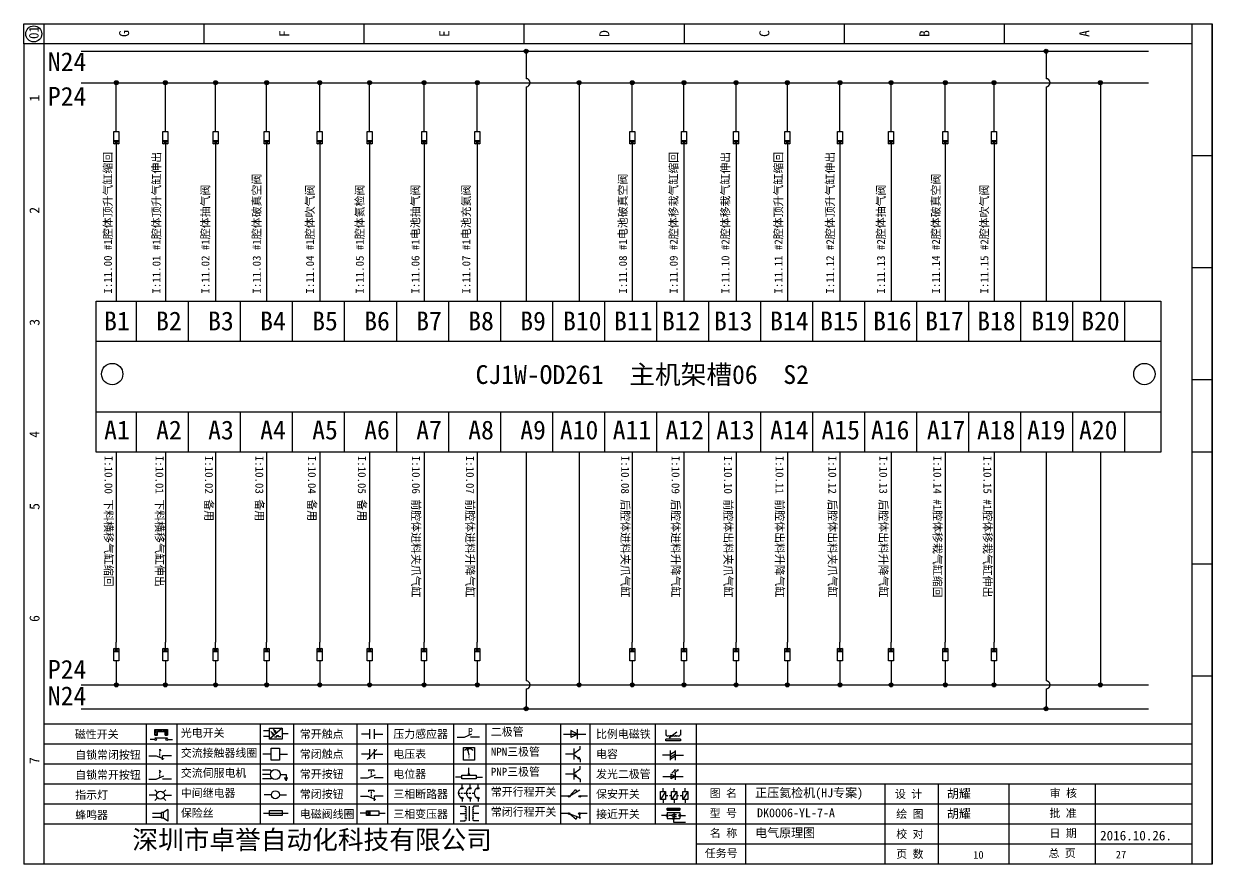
# Model space of a CAD drawing. Header units: millimetres. Extents: x -97 to 5214, y -62 to 3239.
# Drawn here: x 1602.4 to 1899.4, y 749.8 to 959.8 of the extents above; entities that cross this region are included whole.
import ezdxf

# ---------------------------------------------------------------- set-up
doc = ezdxf.new("R2010")
doc.units = ezdxf.units.MM
doc.styles.get("Standard").update_dxf_attribs({"font": 'SimSun.ttf'})
doc.styles.add('汉字', font='NSimSun.ttf')

# ---------------------------------------------------------------- blocks, each defined once
blk = doc.blocks.new('磁性开关')
at = {"linetype": 'ByBlock'}
h = blk.add_hatch(dxfattribs=at)
h.set_pattern_fill('ANSI31', color=256, scale=0.1, style=0)
h.paths.add_polyline_path([(-1907.69, -775.29), (-1910.88, -775.29), (-1910.88, -776.69), (-1910.25, -776.69), (-1910.25, -775.79), (-1908.31, -775.79), (-1908.31, -776.69), (-1907.69, -776.69)])
for p, q in [((-1910.91, -777.81), (-1912.09, -777.81)), ((-1910.88, -776.69), (-1910.88, -775.29)), ((-1910.88, -775.29), (-1907.69, -775.29)), ((-1910.88, -776.69), (-1910.25, -776.69)), ((-1910.88, -777.39), (-1907.69, -777.39)), ((-1910.25, -776.69), (-1910.25, -775.79)), ((-1910.25, -775.79), (-1908.31, -775.79)), ((-1908.31, -776.69), (-1908.31, -775.79)), ((-1908.31, -776.69), (-1907.69, -776.69)), ((-1907.69, -775.29), (-1907.69, -776.69)), ((-1907.66, -777.81), (-1906.48, -777.81))]:
    blk.add_line(p, q, dxfattribs=at)
for centre in [(-1910.68, -777.81), (-1907.88, -777.81)]:
    blk.add_circle(centre, 0.225, dxfattribs=at)
blk = doc.blocks.new('*U75')
at = {"linetype": 'ByBlock'}
for p, q in [((-1909.23, -780.45), (-1909.23, -780.67)), ((-1909.23, -780.45), (-1908.92, -780.84)), ((-1909.23, -780.84), (-1909.23, -781.05)), ((-1911.92, -782.07), (-1910.06, -782.07)), ((-1910.06, -782.07), (-1908.18, -782.88)), ((-1909.23, -781.23), (-1909.23, -781.44)), ((-1909.23, -781.61), (-1909.23, -781.83)), ((-1909.23, -782), (-1909.23, -782.21)), ((-1909.23, -782.38), (-1909.23, -782.43)), ((-1908.52, -783.07), (-1908.52, -782.07)), ((-1906.25, -782.07), (-1908.52, -782.07))]:
    blk.add_line(p, q, dxfattribs=at)
blk = doc.blocks.new('*U76')
at = {"linetype": 'ByBlock'}
for p, q in [((-1911.92, -792.89), (-1910.06, -792.89)), ((-1910.06, -792.89), (-1908.18, -792.08)), ((-1908.88, -791.17), (-1909.23, -790.71)), ((-1909.23, -790.71), (-1909.23, -790.92)), ((-1909.23, -791.09), (-1909.23, -791.31)), ((-1909.23, -791.48), (-1909.23, -791.69)), ((-1909.23, -791.86), (-1909.23, -792.08)), ((-1909.23, -792.25), (-1909.23, -792.47)), ((-1906.25, -792.89), (-1908.52, -792.89))]:
    blk.add_line(p, q, dxfattribs=at)
blk = doc.blocks.new('蜂鸣器')
at = {"linetype": 'ByBlock'}
for p, q in [((-1907.17, -795.53), (-1908.25, -796.26)), ((-1907.17, -795.53), (-1907.17, -798.41)), ((-1908.8, -796.48), (-1911.01, -796.48)), ((-1908.8, -797.46), (-1911.01, -797.46)), ((-1908.25, -796.26), (-1908.8, -796.26)), ((-1908.8, -797.68), (-1908.8, -796.26)), ((-1908.25, -797.68), (-1908.8, -797.68)), ((-1908.25, -797.68), (-1908.25, -796.26)), ((-1907.17, -798.41), (-1908.25, -797.68))]:
    blk.add_line(p, q, dxfattribs=at)
blk = doc.blocks.new('指示灯')
at = {"linetype": 'ByBlock'}
for p, q in [((-1854.25, -776.92), (-1856.06, -776.92)), ((-1854.62, -775.59), (-1853.97, -776.23)), ((-1854.62, -778.25), (-1853.97, -777.61)), ((-1851.9, -775.59), (-1852.54, -776.23)), ((-1851.9, -778.25), (-1852.54, -777.61)), ((-1852.26, -776.92), (-1850.45, -776.92))]:
    blk.add_line(p, q, dxfattribs=at)
blk.add_circle((-1853.26, -776.92), 0.992, dxfattribs=at)
blk = doc.blocks.new('光电开关')
at = {"linetype": 'ByBlock'}
h = blk.add_hatch(dxfattribs=at)
h.set_pattern_fill('ANSI31', color=256, scale=0.01, style=0)
h.set_pattern_definition([(45, (0.172267, 0), (-0.0224506403, 0.0224506403), [])])
h.paths.add_polyline_path([(-1882.44, -776.34), (-1882.5, -775.91), (-1882.68, -776.07)])
h.paths.add_polyline_path([(-1882.44, -776.34), (-1882.68, -776.07), (-1882.86, -776.23)])
h.paths.add_polyline_path([(-1883.11, -776.45), (-1883.29, -776.61), (-1883.05, -776.88)])
h.paths.add_polyline_path([(-1883.29, -776.61), (-1883.47, -776.77), (-1883.05, -776.88)])
for p, q in [((-1884.01, -775.96), (-1885.56, -775.96)), ((-1884.01, -777.39), (-1885.56, -777.39)), ((-1880.91, -775.3), (-1884.01, -778.05)), ((-1883.75, -776.09), (-1883.05, -776.88)), ((-1883.11, -776.45), (-1883.47, -776.77)), ((-1883.05, -776.88), (-1883.47, -776.77)), ((-1883.14, -775.55), (-1882.44, -776.34)), ((-1883.05, -776.88), (-1883.11, -776.45)), ((-1882.5, -775.91), (-1882.86, -776.23)), ((-1882.44, -776.34), (-1882.86, -776.23)), ((-1882.78, -777.47), (-1882.23, -777.47)), ((-1882.44, -776.34), (-1882.5, -775.91)), ((-1882.23, -777.47), (-1882.23, -777.14)), ((-1882.23, -777.14), (-1881.78, -777.14)), ((-1881.78, -777.47), (-1881.78, -777.14)), ((-1881.23, -777.47), (-1881.78, -777.47)), ((-1879.37, -776.67), (-1880.91, -776.67))]:
    blk.add_line(p, q, dxfattribs=at)
blk.add_lwpolyline([(-1884.01, -775.3), (-1880.91, -775.3), (-1880.91, -778.05), (-1884.01, -778.05)], close=True, dxfattribs=at)
blk = doc.blocks.new('交流接触器线圈')
at = {"linetype": 'ByBlock'}
for p, q in [((-1880.82, -781.77), (-1882.87, -781.77)), ((-1878.72, -781.77), (-1876.67, -781.77))]:
    blk.add_line(p, q, dxfattribs=at)
blk.add_lwpolyline([(-1880.82, -780.28), (-1878.72, -780.28), (-1878.72, -783.26), (-1880.82, -783.26)], close=True, dxfattribs=at)
blk = doc.blocks.new('交流伺服电机')
at = {"linetype": 'ByBlock'}
for p, q in [((-1880.97, -785.75), (-1882.94, -785.75)), ((-1880.97, -786.85), (-1882.94, -786.85)), ((-1880.97, -785.75), (-1880.65, -786.03)), ((-1878.49, -786.85), (-1877.07, -786.85)), ((-1877.07, -786.85), (-1877.07, -787.72)), ((-1880.97, -787.94), (-1882.94, -787.94)), ((-1880.97, -787.94), (-1880.65, -787.67)), ((-1877.54, -787.72), (-1876.59, -787.72)), ((-1877.38, -788.01), (-1876.75, -788.01)), ((-1877.23, -788.29), (-1876.9, -788.29))]:
    blk.add_line(p, q, dxfattribs=at)
blk.add_circle((-1879.73, -786.85), 1.24, dxfattribs=at)
blk = doc.blocks.new('中间继电器')
at = {"linetype": 'ByBlock'}
for p, q in [((-1880.72, -791.92), (-1882.54, -791.92)), ((-1878.74, -791.92), (-1876.92, -791.92))]:
    blk.add_line(p, q, dxfattribs=at)
blk.add_circle((-1879.73, -791.92), 0.992, dxfattribs=at)
blk = doc.blocks.new('保险丝')
at = {"linetype": 'ByBlock'}
blk.add_line((-1882.72, -796.49), (-1876.55, -796.49), dxfattribs=at)
blk.add_lwpolyline([(-1881.2, -795.86), (-1878.06, -795.86), (-1878.06, -797.12), (-1881.2, -797.12)], close=True, dxfattribs=at)
blk = doc.blocks.new('常开按钮')
at = {"linetype": 'ByBlock'}
for p, q in [((-1910.06, -787.73), (-1908.18, -786.93)), ((-1909.9, -785.68), (-1908.56, -785.68)), ((-1909.9, -785.68), (-1909.9, -786.07)), ((-1909.23, -785.68), (-1909.23, -785.89)), ((-1909.23, -786.06), (-1909.23, -786.28)), ((-1909.23, -786.45), (-1909.23, -786.67)), ((-1909.23, -786.84), (-1909.23, -787.05)), ((-1908.56, -785.68), (-1908.56, -786.07)), ((-1911.92, -787.73), (-1910.06, -787.73)), ((-1909.23, -787.22), (-1909.23, -787.38)), ((-1906.25, -787.73), (-1908.52, -787.73))]:
    blk.add_line(p, q, dxfattribs=at)
blk = doc.blocks.new('常开触点')
at = {"linetype": 'ByBlock'}
for p, q in [((-1853.82, -782.99), (-1853.82, -780.56)), ((-1852.6, -782.99), (-1852.6, -780.56)), ((-1853.82, -781.77), (-1855.88, -781.77)), ((-1852.6, -781.77), (-1850.55, -781.77))]:
    blk.add_line(p, q, dxfattribs=at)
blk = doc.blocks.new('常闭触点')
at = {"linetype": 'ByBlock'}
for p, q in [((-1853.82, -786.77), (-1855.88, -786.77)), ((-1852.01, -785.66), (-1854.43, -788.1)), ((-1853.82, -787.99), (-1853.82, -785.56)), ((-1852.6, -787.99), (-1852.6, -785.56)), ((-1852.6, -786.77), (-1850.55, -786.77))]:
    blk.add_line(p, q, dxfattribs=at)
blk = doc.blocks.new('常闭按钮')
at = {"linetype": 'ByBlock'}
for p, q in [((-1856.13, -792.28), (-1854.28, -792.28)), ((-1854.28, -792.28), (-1852.4, -793.09)), ((-1854.11, -790.83), (-1852.77, -790.83)), ((-1854.11, -790.83), (-1854.11, -791.22)), ((-1853.44, -790.83), (-1853.44, -791.04)), ((-1853.44, -791.21), (-1853.44, -791.43)), ((-1853.44, -791.6), (-1853.44, -791.82)), ((-1853.44, -791.99), (-1853.44, -792.2)), ((-1853.44, -792.37), (-1853.44, -792.53)), ((-1852.77, -790.83), (-1852.77, -791.22)), ((-1850.47, -792.28), (-1852.73, -792.28)), ((-1852.73, -792.28), (-1852.73, -793.43))]:
    blk.add_line(p, q, dxfattribs=at)
blk = doc.blocks.new('电磁阀线圈')
at = {"linetype": 'ByBlock'}
for p, q in [((-1854.61, -795.92), (-1853.75, -797.16)), ((-1853.75, -795.92), (-1854.61, -797.16)), ((-1853.75, -795.92), (-1853.75, -797.16)), ((-1854.61, -796.54), (-1856.17, -796.54)), ((-1851.53, -796.54), (-1849.97, -796.54))]:
    blk.add_line(p, q, dxfattribs=at)
blk.add_lwpolyline([(-1854.61, -795.92), (-1851.53, -795.92), (-1851.53, -797.16), (-1854.61, -797.16)], close=True, dxfattribs=at)
blk = doc.blocks.new('电压表')
at = {"linetype": 'ByBlock'}
for p, q in [((-1814.84, -780.75), (-1814.91, -781.13)), ((-1814.6, -781.05), (-1814.91, -781.13)), ((-1814.84, -780.75), (-1814.46, -782.26)), ((-1814.84, -780.75), (-1814.6, -781.05))]:
    blk.add_line(p, q, dxfattribs=at)
blk.add_lwpolyline([(-1815.84, -780.34), (-1813.07, -780.34), (-1813.07, -783.49), (-1815.84, -783.49)], close=True, dxfattribs=at)
blk.add_arc((-1814.46, -782.26), 1.56, 46.8313, 133.1687, dxfattribs=at)
at = {"linetype": 'ByBlock', "insert": (-1814.7, -782.39), "char_height": 0.75, "width": 0.6768, "attachment_point": 1}
blk.add_mtext('V', dxfattribs=at)
blk = doc.blocks.new('电位器')
at = {"linetype": 'ByBlock'}
for p, q in [((-1814.45, -787.3), (-1814.62, -786.96)), ((-1814.62, -786.96), (-1814.27, -786.96)), ((-1814.45, -787.3), (-1814.45, -785.39)), ((-1814.45, -787.3), (-1814.27, -786.96)), ((-1816.21, -787.75), (-1817.79, -787.75)), ((-1812.68, -787.75), (-1811.1, -787.75))]:
    blk.add_line(p, q, dxfattribs=at)
blk.add_lwpolyline([(-1816.21, -787.3), (-1812.68, -787.3), (-1812.68, -788.2), (-1816.21, -788.2)], close=True, dxfattribs=at)
blk = doc.blocks.new('三相断路器')
at = {"linetype": 'ByBlock'}
for p, q in [((-1816.17, -790.33), (-1816.17, -789.7)), ((-1814.17, -790.33), (-1814.17, -789.7)), ((-1812.18, -790.33), (-1812.18, -789.7)), ((-1817.14, -791.74), (-1816.72, -791.74)), ((-1816.45, -791.74), (-1816.03, -791.74)), ((-1815.76, -791.74), (-1815.34, -791.74)), ((-1815.07, -791.74), (-1814.65, -791.74)), ((-1814.38, -791.74), (-1813.96, -791.74)), ((-1813.69, -791.74), (-1813.27, -791.74)), ((-1816.17, -793.19), (-1816.17, -793.83)), ((-1814.17, -793.19), (-1814.17, -793.83)), ((-1812.18, -793.19), (-1812.18, -793.83))]:
    blk.add_line(p, q, dxfattribs=at)
for centre in [(-1816.17, -790.55), (-1816.17, -792.98), (-1814.17, -790.55), (-1814.17, -792.98), (-1812.18, -790.55), (-1812.18, -792.98)]:
    blk.add_circle(centre, 0.219, dxfattribs=at)
for centre in [(-1815.81, -791.74), (-1813.82, -791.74), (-1811.83, -791.74)]:
    blk.add_arc(centre, 1.32, 115.5791, 244.4209, dxfattribs=at)
blk = doc.blocks.new('三相变压器')
at = {"linetype": 'ByBlock'}
for p, q in [((-1816.69, -795.03), (-1815.37, -795.03)), ((-1815.37, -795.03), (-1815.37, -795.24)), ((-1814.34, -798.7), (-1814.34, -795.04)), ((-1812, -795.03), (-1813.32, -795.03)), ((-1813.32, -795.03), (-1813.32, -795.24)), ((-1816.69, -796.87), (-1815.37, -796.87)), ((-1816.69, -798.71), (-1815.37, -798.71)), ((-1815.37, -798.71), (-1815.37, -798.5)), ((-1812, -796.87), (-1813.32, -796.87)), ((-1813.32, -798.71), (-1813.32, -798.5)), ((-1812, -798.71), (-1813.32, -798.71))]:
    blk.add_line(p, q, dxfattribs=at)
for centre, start, end in [((-1815.37, -795.51), 270, 90), ((-1815.37, -796.06), 270, 90), ((-1813.32, -795.51), 90, 270), ((-1813.32, -796.06), 90, 270), ((-1815.37, -796.6), 270, 90), ((-1815.37, -797.14), 270, 90), ((-1815.37, -797.68), 270, 90), ((-1815.37, -798.23), 270, 90), ((-1813.32, -796.6), 90, 270), ((-1813.32, -797.14), 90, 270), ((-1813.32, -797.68), 90, 270), ((-1813.32, -798.23), 90, 270)]:
    blk.add_arc(centre, 0.271, start, end, dxfattribs=at)
blk = doc.blocks.new('压力感应器')
at = {"linetype": 'ByBlock'}
for p, q in [((-1817.44, -777.73), (-1815.59, -777.73)), ((-1815.59, -777.73), (-1813.71, -776.93)), ((-1811.78, -777.73), (-1814.05, -777.73))]:
    blk.add_line(p, q, dxfattribs=at)
at = {"linetype": 'ByBlock', "insert": (-1814.65, -775.48), "char_height": 1.68, "width": 1.2242, "attachment_point": 1}
blk.add_mtext('{\\fNSimSun|b0|i0|c134|p49;P}', dxfattribs=at)
blk = doc.blocks.new('二极管')
at = {"linetype": 'ByBlock'}
for p, q in [((-1787.52, -776.77), (-1781.92, -776.77)), ((-1783.97, -776.77), (-1785.69, -775.9)), ((-1785.69, -775.9), (-1785.69, -777.65)), ((-1783.97, -776.77), (-1785.69, -777.65)), ((-1783.97, -777.99), (-1783.97, -775.56))]:
    blk.add_line(p, q, dxfattribs=at)
blk = doc.blocks.new('NPN三极管')
at = {"linetype": 'ByBlock'}
for p, q in [((-1785.73, -780.61), (-1785.73, -783.32)), ((-1785.73, -781.82), (-1784.15, -780.66)), ((-1784.15, -780.66), (-1784.15, -779.98)), ((-1785.73, -781.97), (-1787.81, -781.97)), ((-1785.73, -782.11), (-1784.15, -783.27)), ((-1784.41, -782.73), (-1784.74, -783.18)), ((-1784.15, -783.27), (-1784.74, -783.18)), ((-1784.15, -783.27), (-1784.41, -782.73)), ((-1784.15, -783.27), (-1784.15, -783.96))]:
    blk.add_line(p, q, dxfattribs=at)
blk = doc.blocks.new('PNP三极管')
at = {"linetype": 'ByBlock'}
for p, q in [((-1784.9, -786.74), (-1786.98, -786.74)), ((-1784.9, -785.38), (-1784.9, -788.09)), ((-1784.9, -786.59), (-1783.32, -785.43)), ((-1784.9, -786.88), (-1783.32, -788.04)), ((-1784.9, -786.88), (-1784.31, -786.97)), ((-1784.9, -786.88), (-1784.64, -787.42)), ((-1784.31, -786.97), (-1784.64, -787.42)), ((-1783.32, -785.43), (-1783.32, -784.75)), ((-1783.32, -788.04), (-1783.32, -788.73))]:
    blk.add_line(p, q, dxfattribs=at)
blk = doc.blocks.new('常开行程开关')
at = {"linetype": 'ByBlock'}
for p, q in [((-1786.29, -792.3), (-1788.01, -792.3)), ((-1785.89, -792.17), (-1784.52, -790.62)), ((-1785.89, -792.17), (-1783.43, -790.72)), ((-1784.52, -790.62), (-1784.19, -791.17)), ((-1781.48, -792.3), (-1783.21, -792.3))]:
    blk.add_line(p, q, dxfattribs=at)
for centre in [(-1786.07, -792.3), (-1783.42, -792.3)]:
    blk.add_circle(centre, 0.219, dxfattribs=at)
blk = doc.blocks.new('常闭行程开关')
at = {"linetype": 'ByBlock'}
for p, q in [((-1786.34, -796.62), (-1788.07, -796.62)), ((-1785.93, -796.72), (-1783.25, -797.7)), ((-1785.93, -796.72), (-1784.3, -798)), ((-1784.3, -798), (-1784.08, -797.4)), ((-1783.48, -796.84), (-1783.48, -797.85)), ((-1781.54, -796.62), (-1783.26, -796.62))]:
    blk.add_line(p, q, dxfattribs=at)
for centre in [(-1786.12, -796.62), (-1783.48, -796.62)]:
    blk.add_circle(centre, 0.219, dxfattribs=at)
blk = doc.blocks.new('电容')
at = {"linetype": 'ByBlock'}
for p, q in [((-1756.08, -782.99), (-1756.08, -780.56)), ((-1754.86, -780.79), (-1756.08, -781.55)), ((-1754.86, -782.99), (-1754.86, -780.56)), ((-1756.08, -781.77), (-1758.13, -781.77)), ((-1754.86, -781.44), (-1756.08, -782.2)), ((-1754.86, -781.99), (-1756.08, -782.75)), ((-1754.86, -781.77), (-1752.81, -781.77))]:
    blk.add_line(p, q, dxfattribs=at)
blk = doc.blocks.new('发光二极管')
at = {"linetype": 'ByBlock'}
for p, q in [((-1758.01, -786.77), (-1752.89, -786.77)), ((-1754.84, -786.77), (-1756.04, -786.16)), ((-1756.04, -786.16), (-1756.04, -787.39)), ((-1754.84, -786.77), (-1756.04, -787.39)), ((-1755.78, -785.92), (-1754.89, -785.14)), ((-1754.89, -785.14), (-1755.2, -785.22)), ((-1755.2, -785.22), (-1755.01, -785.43)), ((-1755.08, -785.92), (-1754.18, -785.14)), ((-1754.89, -785.14), (-1755.01, -785.43)), ((-1754.84, -787.63), (-1754.84, -785.92)), ((-1754.18, -785.14), (-1754.49, -785.22)), ((-1754.49, -785.22), (-1754.31, -785.43)), ((-1754.18, -785.14), (-1754.31, -785.43))]:
    blk.add_line(p, q, dxfattribs=at)
blk = doc.blocks.new('比例电磁阀')
at = {"linetype": 'ByBlock'}
for p, q in [((-1757.26, -775.38), (-1757.26, -776.71)), ((-1757.26, -776.71), (-1757.05, -776.71)), ((-1753.6, -777.73), (-1757.25, -777.73)), ((-1757.25, -778.13), (-1757.25, -777.73)), ((-1753.6, -778.13), (-1757.25, -778.13)), ((-1754.5, -775.98), (-1756.35, -777.44)), ((-1756.35, -777.44), (-1756.25, -777.25)), ((-1756.35, -777.44), (-1756.15, -777.38)), ((-1756.15, -777.38), (-1756.25, -777.25)), ((-1753.58, -776.71), (-1753.8, -776.71)), ((-1753.6, -777.73), (-1753.6, -778.13)), ((-1753.58, -775.38), (-1753.58, -776.71))]:
    blk.add_line(p, q, dxfattribs=at)
for centre in [(-1756.78, -776.71), (-1756.24, -776.71), (-1755.7, -776.71), (-1755.15, -776.71), (-1754.61, -776.71), (-1754.07, -776.71)]:
    blk.add_arc(centre, 0.271, 180, 0, dxfattribs=at)
blk = doc.blocks.new('保安开关')
at = {"linetype": 'ByBlock'}
for p, q in [((-1757.96, -790.79), (-1757.96, -789.97)), ((-1755.17, -790.79), (-1755.17, -789.97)), ((-1752.39, -790.79), (-1752.39, -789.97)), ((-1757.33, -790.79), (-1758.6, -792.81)), ((-1757.96, -792.81), (-1757.96, -793.62)), ((-1757.33, -791.8), (-1756.72, -791.8)), ((-1756.35, -791.8), (-1755.89, -791.8)), ((-1754.54, -790.79), (-1755.81, -792.81)), ((-1755.17, -792.81), (-1755.17, -793.62)), ((-1754.52, -791.8), (-1754.06, -791.8)), ((-1753.69, -791.8), (-1753.08, -791.8)), ((-1751.75, -790.79), (-1753.02, -792.81)), ((-1752.39, -792.81), (-1752.39, -793.62))]:
    blk.add_line(p, q, dxfattribs=at)
for points in [[(-1758.6, -790.79), (-1757.33, -790.79), (-1757.33, -792.81), (-1758.6, -792.81)], [(-1755.81, -790.79), (-1754.54, -790.79), (-1754.54, -792.81), (-1755.81, -792.81)], [(-1753.02, -790.79), (-1751.75, -790.79), (-1751.75, -792.81), (-1753.02, -792.81)]]:
    blk.add_lwpolyline(points, close=True, dxfattribs=at)
blk = doc.blocks.new('接近开关')
at = {"linetype": 'ByBlock'}
h = blk.add_hatch(dxfattribs=at)
h.set_pattern_fill('ANSI31', color=256, scale=0.01, style=0)
h.set_pattern_definition([(45, (-89.131516, -30.795668), (-0.0224506403, 0.0224506403), [])])
h.paths.add_polyline_path([(-1513.76, -1123.35), (-1513.76, -1122.85), (-1516.96, -1122.85), (-1516.96, -1123.35)])
for p, q in [((-1517.18, -1124.71), (-1518.36, -1124.71)), ((-1516.96, -1123.35), (-1516.96, -1122.85)), ((-1516.96, -1122.85), (-1513.76, -1122.85)), ((-1516.96, -1123.35), (-1513.76, -1123.35)), ((-1516.96, -1123.95), (-1513.76, -1123.95)), ((-1516.96, -1123.95), (-1516.96, -1125.47)), ((-1516.96, -1125.47), (-1513.76, -1125.47)), ((-1515.91, -1124.71), (-1516.45, -1124.71)), ((-1515.11, -1124.31), (-1515.91, -1124.71)), ((-1515.11, -1125.11), (-1515.91, -1124.71)), ((-1515.33, -1124.53), (-1515.17, -1124.53)), ((-1515.33, -1124.88), (-1515.17, -1124.88)), ((-1515.25, -1124.45), (-1515.25, -1124.61)), ((-1515.11, -1124.31), (-1515.11, -1125.11)), ((-1515.11, -1124.48), (-1514.58, -1124.48)), ((-1515.11, -1124.94), (-1514.58, -1124.94)), ((-1513.76, -1122.85), (-1513.76, -1123.35)), ((-1513.76, -1123.95), (-1513.76, -1125.47)), ((-1513.54, -1124.71), (-1512.36, -1124.71)), ((-1515.36, -1125.69), (-1515.36, -1126.36)), ((-1515.36, -1126.36), (-1512.36, -1126.36))]:
    blk.add_line(p, q, dxfattribs=at)
for centre in [(-1516.96, -1124.71), (-1515.36, -1125.47), (-1513.76, -1124.71)]:
    blk.add_circle(centre, 0.225, dxfattribs=at)

msp = doc.modelspace()

# ---------------------------------------------------------------- hatches: boundary and pattern name
at = {"lineweight": -2}
h = msp.add_hatch(color=0, dxfattribs=at)
edge = h.paths.add_edge_path()
edge.add_arc((1727.904, 952.967), 0.5, 0, 360)
h = msp.add_hatch(color=0, dxfattribs=at)
edge = h.paths.add_edge_path()
edge.add_arc((1857.835, 952.967), 0.5, 0, 360)
h = msp.add_hatch(color=0, dxfattribs=at)
edge = h.paths.add_edge_path()
edge.add_arc((1625.467, 945.095), 0.5, 0, 360)
h = msp.add_hatch(color=0, dxfattribs=at)
edge = h.paths.add_edge_path()
edge.add_arc((1637.746, 945.095), 0.5, 0, 360)
h = msp.add_hatch(color=0, dxfattribs=at)
edge = h.paths.add_edge_path()
edge.add_arc((1650.274, 945.095), 0.5, 0, 360)
h = msp.add_hatch(color=0, dxfattribs=at)
edge = h.paths.add_edge_path()
edge.add_arc((1663.05, 945.095), 0.5, 0, 360)
h = msp.add_hatch(color=0, dxfattribs=at)
edge = h.paths.add_edge_path()
edge.add_arc((1676.322, 945.095), 0.5, 0, 360)
h = msp.add_hatch(color=0, dxfattribs=at)
edge = h.paths.add_edge_path()
edge.add_arc((1688.767, 945.095), 0.5, 0, 360)
h = msp.add_hatch(color=0, dxfattribs=at)
edge = h.paths.add_edge_path()
edge.add_arc((1702.411, 945.095), 0.5, 0, 360)
h = msp.add_hatch(color=0, dxfattribs=at)
edge = h.paths.add_edge_path()
edge.add_arc((1715.683, 945.095), 0.5, 0, 360)
h = msp.add_hatch(color=0, dxfattribs=at)
edge = h.paths.add_edge_path()
edge.add_arc((1741.144, 945.095), 0.5, 0, 360)
h = msp.add_hatch(color=0, dxfattribs=at)
edge = h.paths.add_edge_path()
edge.add_arc((1754.416, 945.095), 0.5, 0, 360)
h = msp.add_hatch(color=0, dxfattribs=at)
edge = h.paths.add_edge_path()
edge.add_arc((1767.343, 945.095), 0.5, 0, 360)
h = msp.add_hatch(color=0, dxfattribs=at)
edge = h.paths.add_edge_path()
edge.add_arc((1780.367, 945.095), 0.5, 0, 360)
h = msp.add_hatch(color=0, dxfattribs=at)
edge = h.paths.add_edge_path()
edge.add_arc((1793.173, 945.095), 0.5, 0, 360)
h = msp.add_hatch(color=0, dxfattribs=at)
edge = h.paths.add_edge_path()
edge.add_arc((1806.321, 945.095), 0.5, 0, 360)
h = msp.add_hatch(color=0, dxfattribs=at)
edge = h.paths.add_edge_path()
edge.add_arc((1819.113, 945.095), 0.5, 0, 360)
h = msp.add_hatch(color=0, dxfattribs=at)
edge = h.paths.add_edge_path()
edge.add_arc((1832.652, 945.095), 0.5, 0, 360)
h = msp.add_hatch(color=0, dxfattribs=at)
edge = h.paths.add_edge_path()
edge.add_arc((1844.834, 945.095), 0.5, 0, 360)
h = msp.add_hatch(color=0, dxfattribs=at)
edge = h.paths.add_edge_path()
edge.add_arc((1871.394, 945.095), 0.5, 0, 360)
h = msp.add_hatch(color=0, dxfattribs=at)
edge = h.paths.add_edge_path()
edge.add_arc((1625.467, 794.629), 0.5, 0, 360)
h = msp.add_hatch(color=0, dxfattribs=at)
edge = h.paths.add_edge_path()
edge.add_arc((1637.746, 794.629), 0.5, 0, 360)
h = msp.add_hatch(color=0, dxfattribs=at)
edge = h.paths.add_edge_path()
edge.add_arc((1650.274, 794.629), 0.5, 0, 360)
h = msp.add_hatch(color=0, dxfattribs=at)
edge = h.paths.add_edge_path()
edge.add_arc((1663.05, 794.629), 0.5, 0, 360)
h = msp.add_hatch(color=0, dxfattribs=at)
edge = h.paths.add_edge_path()
edge.add_arc((1676.322, 794.629), 0.5, 0, 360)
h = msp.add_hatch(color=0, dxfattribs=at)
edge = h.paths.add_edge_path()
edge.add_arc((1688.767, 794.629), 0.5, 0, 360)
h = msp.add_hatch(color=0, dxfattribs=at)
edge = h.paths.add_edge_path()
edge.add_arc((1702.411, 794.629), 0.5, 0, 360)
h = msp.add_hatch(color=0, dxfattribs=at)
edge = h.paths.add_edge_path()
edge.add_arc((1715.683, 794.629), 0.5, 0, 360)
h = msp.add_hatch(color=0, dxfattribs=at)
edge = h.paths.add_edge_path()
edge.add_arc((1741.144, 794.629), 0.5, 0, 360)
h = msp.add_hatch(color=0, dxfattribs=at)
edge = h.paths.add_edge_path()
edge.add_arc((1754.416, 794.629), 0.5, 0, 360)
h = msp.add_hatch(color=0, dxfattribs=at)
edge = h.paths.add_edge_path()
edge.add_arc((1767.343, 794.629), 0.5, 0, 360)
h = msp.add_hatch(color=0, dxfattribs=at)
edge = h.paths.add_edge_path()
edge.add_arc((1780.367, 794.629), 0.5, 0, 360)
h = msp.add_hatch(color=0, dxfattribs=at)
edge = h.paths.add_edge_path()
edge.add_arc((1793.173, 794.629), 0.5, 0, 360)
h = msp.add_hatch(color=0, dxfattribs=at)
edge = h.paths.add_edge_path()
edge.add_arc((1806.321, 794.629), 0.5, 0, 360)
h = msp.add_hatch(color=0, dxfattribs=at)
edge = h.paths.add_edge_path()
edge.add_arc((1819.113, 794.629), 0.5, 0, 360)
h = msp.add_hatch(color=0, dxfattribs=at)
edge = h.paths.add_edge_path()
edge.add_arc((1832.652, 794.629), 0.5, 0, 360)
h = msp.add_hatch(color=0, dxfattribs=at)
edge = h.paths.add_edge_path()
edge.add_arc((1844.834, 794.629), 0.5, 0, 360)
h = msp.add_hatch(color=0, dxfattribs=at)
edge = h.paths.add_edge_path()
edge.add_arc((1871.394, 794.629), 0.5, 0, 360)
h = msp.add_hatch(color=0, dxfattribs=at)
edge = h.paths.add_edge_path()
edge.add_arc((1727.904, 788.658), 0.5, 0, 360)
h = msp.add_hatch(color=0, dxfattribs=at)
edge = h.paths.add_edge_path()
edge.add_arc((1857.835, 788.658), 0.5, 0, 360)

# ---------------------------------------------------------------- linework, layer by layer
at = {"linetype": 'ByBlock'}
for p, q in [((1602.355, 959.814), (1899.355, 959.814)), ((1602.355, 954.814), (1602.355, 959.814)), ((1607.355, 959.814), (1607.355, 749.814)), ((1899.355, 959.814), (1899.355, 749.814)), ((1899.355, 749.814), (1899.355, 959.814)), ((1602.355, 954.814), (1602.355, 769.814)), ((1894.355, 784.814), (1607.355, 784.814)), ((1894.355, 779.814), (1607.355, 779.814)), ((1894.355, 774.814), (1607.355, 774.814)), ((1602.355, 769.814), (1602.355, 749.814)), ((1894.355, 769.814), (1607.355, 769.814)), ((1894.355, 764.814), (1607.355, 764.814)), ((1894.355, 759.814), (1607.355, 759.814)), ((1894.355, 754.814), (1770.378, 754.814)), ((1899.355, 749.814), (1602.355, 749.814))]:
    msp.add_line(p, q, dxfattribs=at)
at = {"color": 0, "lineweight": -2}
for p, q in [((1616.664, 952.967), (1883.417, 952.967)), ((1727.904, 952.967), (1727.904, 946.095)), ((1857.835, 952.967), (1857.835, 946.095)), ((1616.664, 945.095), (1819.113, 945.095)), ((1625.467, 932.925), (1625.467, 945.095)), ((1637.746, 932.925), (1637.746, 945.095)), ((1650.274, 932.925), (1650.274, 945.095)), ((1663.05, 932.925), (1663.05, 945.095)), ((1676.322, 932.925), (1676.322, 945.095)), ((1688.767, 932.925), (1688.767, 945.095)), ((1702.411, 934.415), (1702.411, 945.095)), ((1715.683, 934.415), (1715.683, 945.095)), ((1741.144, 945.095), (1741.144, 890.518)), ((1754.416, 934.415), (1754.416, 945.095)), ((1767.343, 934.415), (1767.343, 945.095)), ((1780.367, 934.415), (1780.367, 945.095)), ((1793.173, 934.415), (1793.173, 945.095)), ((1806.321, 934.415), (1806.321, 945.095)), ((1819.113, 945.095), (1883.417, 945.095)), ((1819.113, 934.415), (1819.113, 945.095)), ((1832.652, 934.415), (1832.652, 945.095)), ((1844.834, 934.415), (1844.834, 945.095)), ((1871.394, 945.095), (1871.394, 890.518)), ((1727.904, 944.095), (1727.904, 890.518)), ((1857.835, 944.095), (1857.835, 890.518)), ((1625.467, 928.219), (1625.467, 890.518)), ((1637.746, 928.219), (1637.746, 890.518)), ((1650.274, 928.219), (1650.274, 890.518)), ((1663.05, 928.219), (1663.05, 890.518)), ((1676.322, 928.219), (1676.322, 890.518)), ((1688.767, 928.219), (1688.767, 890.518)), ((1702.411, 928.219), (1702.411, 890.518)), ((1715.683, 928.219), (1715.683, 890.518)), ((1754.416, 928.219), (1754.416, 890.518)), ((1767.343, 928.219), (1767.343, 890.518)), ((1780.367, 928.219), (1780.367, 890.518)), ((1793.173, 928.219), (1793.173, 890.518)), ((1806.321, 928.219), (1806.321, 890.518)), ((1819.113, 928.219), (1819.113, 890.518)), ((1832.652, 928.219), (1832.652, 890.518)), ((1844.834, 928.219), (1844.834, 890.518)), ((1630.461, 890.518), (1630.461, 880.518)), ((1643.461, 890.518), (1643.461, 880.518)), ((1656.461, 890.518), (1656.461, 880.518)), ((1669.461, 890.518), (1669.461, 880.518)), ((1682.461, 890.518), (1682.461, 880.518)), ((1695.461, 890.518), (1695.461, 880.518)), ((1708.461, 890.518), (1708.461, 880.518)), ((1721.461, 890.518), (1721.461, 880.518)), ((1734.461, 890.518), (1734.461, 880.518)), ((1747.461, 890.518), (1747.461, 880.518)), ((1760.461, 890.518), (1760.461, 880.518)), ((1773.461, 890.518), (1773.461, 880.518)), ((1786.461, 890.518), (1786.461, 880.518)), ((1799.461, 890.518), (1799.461, 880.518)), ((1812.461, 890.518), (1812.461, 880.518)), ((1825.461, 890.518), (1825.461, 880.518)), ((1838.461, 890.518), (1838.461, 880.518)), ((1851.461, 890.518), (1851.461, 880.518)), ((1864.461, 890.518), (1864.461, 880.518)), ((1877.461, 890.518), (1877.461, 880.518)), ((1620.461, 880.518), (1886.483, 880.518)), ((1620.461, 862.814), (1886.483, 862.814)), ((1630.461, 862.814), (1630.461, 852.814)), ((1643.461, 862.814), (1643.461, 852.814)), ((1656.461, 862.814), (1656.461, 852.814)), ((1669.461, 862.814), (1669.461, 852.814)), ((1682.461, 862.814), (1682.461, 852.814)), ((1695.461, 862.814), (1695.461, 852.814)), ((1708.461, 862.814), (1708.461, 852.814)), ((1721.461, 862.814), (1721.461, 852.814)), ((1734.461, 862.814), (1734.461, 852.814)), ((1747.461, 862.814), (1747.461, 852.814)), ((1760.461, 862.814), (1760.461, 852.814)), ((1773.461, 862.814), (1773.461, 852.814)), ((1786.461, 862.814), (1786.461, 852.814)), ((1799.461, 862.814), (1799.461, 852.814)), ((1812.461, 862.814), (1812.461, 852.814)), ((1825.461, 862.814), (1825.461, 852.814)), ((1838.461, 862.814), (1838.461, 852.814)), ((1851.461, 862.814), (1851.461, 852.814)), ((1864.461, 862.814), (1864.461, 852.814)), ((1877.461, 862.814), (1877.461, 852.814)), ((1625.467, 852.809), (1625.467, 805.263)), ((1637.746, 852.809), (1637.746, 805.263)), ((1650.274, 852.809), (1650.274, 805.263)), ((1663.05, 852.809), (1663.05, 805.263)), ((1676.322, 852.809), (1676.322, 805.263)), ((1688.767, 852.809), (1688.767, 805.263)), ((1702.411, 852.809), (1702.411, 805.263)), ((1715.683, 852.809), (1715.683, 805.263)), ((1727.904, 852.814), (1727.904, 795.629)), ((1741.144, 852.809), (1741.144, 794.629)), ((1754.416, 852.809), (1754.416, 805.263)), ((1767.343, 852.809), (1767.343, 805.263)), ((1780.367, 852.809), (1780.367, 805.263)), ((1793.173, 852.809), (1793.173, 805.263)), ((1806.321, 852.809), (1806.321, 805.263)), ((1819.113, 852.809), (1819.113, 805.263)), ((1832.652, 852.809), (1832.652, 805.263)), ((1844.834, 852.777), (1844.834, 805.263)), ((1857.835, 852.736), (1857.835, 795.629)), ((1871.394, 852.736), (1871.394, 794.629)), ((1625.467, 799.067), (1625.467, 794.629)), ((1637.746, 799.067), (1637.746, 794.629)), ((1650.274, 799.067), (1650.274, 794.629)), ((1663.05, 799.067), (1663.05, 794.629)), ((1676.322, 799.067), (1676.322, 794.629)), ((1688.767, 799.067), (1688.767, 794.629)), ((1702.411, 799.067), (1702.411, 794.629)), ((1715.683, 799.067), (1715.683, 794.629)), ((1754.416, 799.067), (1754.416, 794.629)), ((1767.343, 799.067), (1767.343, 794.629)), ((1780.367, 799.067), (1780.367, 794.629)), ((1793.173, 799.067), (1793.173, 794.629)), ((1806.321, 799.652), (1806.321, 794.629)), ((1806.321, 799.067), (1806.321, 794.629)), ((1819.113, 799.652), (1819.113, 794.629)), ((1819.113, 799.067), (1819.113, 794.629)), ((1832.652, 799.652), (1832.652, 794.629)), ((1832.652, 799.067), (1832.652, 794.629)), ((1844.834, 799.651), (1844.834, 794.629)), ((1844.834, 799.067), (1844.834, 794.629)), ((1616.664, 794.629), (1883.417, 794.629)), ((1727.904, 793.629), (1727.904, 788.658)), ((1857.835, 793.629), (1857.835, 788.658)), ((1616.664, 788.658), (1883.417, 788.658)), ((1632.934, 784.814), (1632.934, 759.814)), ((1640.611, 784.814), (1640.611, 759.814)), ((1661.401, 784.814), (1661.401, 759.814)), ((1669.754, 784.814), (1669.754, 759.814)), ((1685.609, 784.814), (1685.609, 759.814)), ((1693.257, 784.814), (1693.257, 759.814)), ((1709.75, 784.814), (1709.75, 759.814)), ((1717.852, 784.814), (1717.852, 759.814)), ((1736.471, 784.814), (1736.471, 759.814)), ((1743.83, 784.814), (1743.83, 759.814)), ((1760.14, 784.814), (1760.14, 759.814)), ((1770.378, 784.814), (1770.378, 749.899)), ((1782.7, 769.814), (1782.7, 749.899)), ((1817.57, 769.814), (1817.57, 749.814)), ((1830.835, 769.814), (1830.835, 749.814)), ((1848.526, 769.814), (1848.526, 749.814)), ((1870.138, 769.814), (1870.138, 749.814))]:
    msp.add_line(p, q, dxfattribs=at)
at = {"linetype": 'ByBlock'}
for points in [[(1647.355, 959.814), (1647.355, 954.814)], [(1687.355, 959.814), (1687.355, 954.814)], [(1727.355, 959.814), (1727.355, 954.814)], [(1767.355, 959.814), (1767.355, 954.814)], [(1807.355, 959.814), (1807.355, 954.814)], [(1847.355, 959.814), (1847.355, 954.814)], [(1894.355, 749.814), (1894.355, 959.814)], [(1894.355, 954.814), (1602.355, 954.814)], [(1899.355, 926.814), (1894.355, 926.814)], [(1899.355, 898.814), (1894.355, 898.814)], [(1899.355, 870.814), (1894.355, 870.814)], [(1899.355, 852.814), (1894.355, 852.814)], [(1899.355, 824.814), (1894.355, 824.814)], [(1899.355, 796.814), (1894.355, 796.814)]]:
    msp.add_lwpolyline(points, dxfattribs=at)
at = {"color": 0, "lineweight": -2}
msp.add_lwpolyline([(1620.461, 890.518), (1886.483, 890.518), (1886.483, 852.814), (1620.461, 852.814)], close=True, dxfattribs=at)
at = {"linetype": 'ByBlock'}
msp.add_circle((1604.843, 957.287), 2, dxfattribs=at)
at = {"color": 0, "lineweight": -2}
for centre, radius in [((1727.904, 952.967), 0.5), ((1857.835, 952.967), 0.5), ((1625.467, 945.095), 0.5), ((1637.746, 945.095), 0.5), ((1650.274, 945.095), 0.5), ((1663.05, 945.095), 0.5), ((1676.322, 945.095), 0.5), ((1688.767, 945.095), 0.5), ((1702.411, 945.095), 0.5), ((1715.683, 945.095), 0.5), ((1741.144, 945.095), 0.5), ((1754.416, 945.095), 0.5), ((1767.343, 945.095), 0.5), ((1780.367, 945.095), 0.5), ((1793.173, 945.095), 0.5), ((1806.321, 945.095), 0.5), ((1819.113, 945.095), 0.5), ((1832.652, 945.095), 0.5), ((1844.834, 945.095), 0.5), ((1871.394, 945.095), 0.5), ((1624.451, 872.297), 2.672), ((1882.404, 872.297), 2.672), ((1625.467, 794.629), 0.5), ((1637.746, 794.629), 0.5), ((1650.274, 794.629), 0.5), ((1663.05, 794.629), 0.5), ((1676.322, 794.629), 0.5), ((1688.767, 794.629), 0.5), ((1702.411, 794.629), 0.5), ((1715.683, 794.629), 0.5), ((1741.144, 794.629), 0.5), ((1754.416, 794.629), 0.5), ((1767.343, 794.629), 0.5), ((1780.367, 794.629), 0.5), ((1793.173, 794.629), 0.5), ((1806.321, 794.629), 0.5), ((1819.113, 794.629), 0.5), ((1832.652, 794.629), 0.5), ((1844.834, 794.629), 0.5), ((1871.394, 794.629), 0.5), ((1727.904, 788.658), 0.5), ((1857.835, 788.658), 0.5)]:
    msp.add_circle(centre, radius, dxfattribs=at)
for centre in [(1727.904, 945.095), (1857.835, 945.095), (1727.904, 794.629), (1857.835, 794.629)]:
    msp.add_arc(centre, 1, 270, 90, dxfattribs=at)

# ---------------------------------------------------------------- block references
at = {"linetype": 'ByBlock'}
for p, rotation in [((828.928, 2784.39), 90), ((841.207, 2784.39), 90), ((853.735, 2784.39), 90), ((866.511, 2784.39), 90), ((879.783, 2784.39), 90), ((892.228, 2784.39), 90), ((905.872, 2784.39), 90), ((919.144, 2784.39), 90), ((957.877, 2784.39), 90), ((970.804, 2784.39), 90), ((983.828, 2784.39), 90), ((996.634, 2784.39), 90), ((1009.782, 2784.39), 90), ((1022.574, 2784.39), 90), ((1036.113, 2784.39), 90), ((1048.296, 2784.39), 90), ((2422.005, -1050.907), 270), ((2434.285, -1050.907), 270), ((2446.813, -1050.907), 270), ((2459.589, -1050.907), 270), ((2472.861, -1050.907), 270), ((2485.305, -1050.907), 270), ((2498.949, -1050.907), 270), ((2512.221, -1050.907), 270), ((2550.955, -1050.907), 270), ((2563.882, -1050.907), 270), ((2576.905, -1050.907), 270), ((2589.712, -1050.907), 270), ((2602.86, -1050.907), 270), ((2615.652, -1050.907), 270), ((2629.19, -1050.907), 270), ((2641.373, -1050.907), 270)]:
    msp.add_blockref('电磁阀线圈', p, dxfattribs=dict(at, rotation=rotation))
for name, p in [('磁性开关', (3545.997, 1558.774)), ('光电开关', (3547.807, 1559.083)), ('常开触点', (3542.622, 1564.112)), ('压力感应器', (3528.061, 1559.33)), ('二极管', (3524.723, 1559.088)), ('比例电磁阀', (3520.067, 1558.795)), ('*U75', (3545.543, 1558.991)), ('交流接触器线圈', (3544.968, 1559.083)), ('常闭触点', (3542.622, 1564.112)), ('电压表', (3528.061, 1559.33)), ('NPN三极管', (3525.549, 1559.317)), ('电容', (3520.067, 1558.795)), ('*U76', (3545.543, 1563.991)), ('交流伺服电机', (3544.968, 1559.083)), ('常开按钮', (3598.408, 1559.112)), ('电位器', (3528.061, 1559.33)), ('PNP三极管', (3524.723, 1559.088)), ('发光二极管', (3520.067, 1558.506)), ('三相断路器', (3528.061, 1559.33)), ('指示灯', (3489.758, 1543.991)), ('中间继电器', (3544.968, 1559.083)), ('常闭按钮', (3542.622, 1559.112)), ('常开行程开关', (3524.723, 1559.088)), ('保安开关', (3520.067, 1558.795)), ('蜂鸣器', (3545.543, 1558.991)), ('三相变压器', (3528.061, 1559.33)), ('接近开关', (3280.068, 1886.712)), ('保险丝', (3544.968, 1559.083)), ('电磁阀线圈', (3542.622, 1559.112)), ('常闭行程开关', (3524.723, 1559.088))]:
    msp.add_blockref(name, p, dxfattribs=at)

# ---------------------------------------------------------------- texts
at = {"linetype": 'ByBlock', "attachment_point": 1, "rotation": 90}
for s, insert, char_height, width in [('{\\fKaiTi_GB2312|b0|i0|c134|p0;01}', (1603.644, 956.013), 2.4, 60.2542), ('{\\fKaiTi_GB2312|b0|i0|c134|p0;G}', (1626.184, 956.522), 2.5, 5), ('{\\fKaiTi_GB2312|b0|i0|c134|p0;F}', (1666.184, 956.522), 2.5, 5), ('{\\fKaiTi_GB2312|b0|i0|c134|p0;E}', (1706.184, 956.522), 2.5, 5), ('{\\fKaiTi_GB2312|b0|i0|c134|p0;D}', (1746.184, 956.522), 2.5, 5), ('{\\fKaiTi_GB2312|b0|i0|c134|p0;C}', (1786.184, 956.522), 2.5, 5), ('{\\fKaiTi_GB2312|b0|i0|c134|p0;B}', (1826.184, 956.522), 2.5, 5), ('{\\fKaiTi_GB2312|b0|i0|c134|p0;A}', (1866.184, 956.522), 2.5, 5), ('{\\fKaiTi_GB2312|b0|i0|c134|p49;1}', (1603.783, 940.359), 2.5, 11.7517), ('{\\fKaiTi_GB2312|b0|i0|c134|p49;2}', (1603.783, 912.359), 2.5, 11.7517), ('{\\fKaiTi_GB2312|b0|i0|c134|p49;3}', (1603.783, 884.359), 2.5, 11.7517), ('{\\fKaiTi_GB2312|b0|i0|c134|p49;4}', (1603.783, 856.359), 2.5, 11.7517), ('{\\fKaiTi_GB2312|b0|i0|c134|p49;5}', (1603.783, 838.359), 2.5, 11.7517), ('{\\fKaiTi_GB2312|b0|i0|c134|p49;6}', (1603.783, 810.359), 2.5, 11.7517), ('{\\fKaiTi_GB2312|b0|i0|c134|p49;7}', (1603.783, 774.852), 2.5, 11.7517)]:
    msp.add_mtext(s, dxfattribs=dict(at, insert=insert, char_height=char_height, width=width))
at = {"color": 0, "lineweight": -2, "attachment_point": 1}
for s, insert, char_height, width in [('N24', (1608.386, 952.686), 4.7064, 14.27309), ('P24', (1608.386, 944.042), 4.7064, 14.27309), ('B1', (1622.434, 887.905), 4.7064, 7.20347), ('B2', (1635.434, 887.905), 4.7064, 7.20347), ('B3', (1648.434, 887.905), 4.7064, 7.20347), ('B4', (1661.434, 887.905), 4.7064, 7.20347), ('B5', (1674.434, 887.905), 4.7064, 7.20347), ('B6', (1687.434, 887.905), 4.7064, 7.20347), ('B7', (1700.434, 887.905), 4.7064, 7.20347), ('B8', (1713.434, 887.905), 4.7064, 7.20347), ('B9', (1726.434, 887.905), 4.7064, 7.20347), ('B10', (1737.134, 887.905), 4.7064, 7.20347), ('B11', (1749.878, 887.905), 4.7064, 7.20347), ('B12', (1761.856, 887.905), 4.7064, 7.20347), ('B13', (1774.856, 887.905), 4.7064, 7.20347), ('B14', (1788.878, 887.905), 4.7064, 7.20347), ('B15', (1801.367, 887.905), 4.7064, 7.20347), ('B16', (1814.623, 887.905), 4.7064, 7.20347), ('B17', (1827.623, 887.905), 4.7064, 7.20347), ('B18', (1840.623, 887.905), 4.7064, 7.20347), ('B19', (1854.134, 887.905), 4.7064, 7.20347), ('B20', (1866.623, 887.905), 4.7064, 7.20347), ('CJ1W-OD261  主机架槽06  S2', (1715.259, 874.521), 4.70644, 101.14575), ('A1', (1622.434, 860.668), 4.7064, 7.20347), ('A2', (1635.434, 860.668), 4.7064, 7.20347), ('A3', (1648.434, 860.668), 4.7064, 7.20347), ('A4', (1661.434, 860.668), 4.7064, 7.20347), ('A5', (1674.434, 860.668), 4.7064, 7.20347), ('A6', (1687.434, 860.668), 4.7064, 7.20347), ('A7', (1700.434, 860.668), 4.7064, 7.20347), ('A8', (1713.434, 860.668), 4.7064, 7.20347), ('A9', (1726.434, 860.668), 4.7064, 7.20347), ('A10', (1736.336, 860.668), 4.7064, 7.20347), ('A11', (1749.536, 860.668), 4.7064, 7.20347), ('A12', (1762.736, 860.668), 4.7064, 7.20347), ('A13', (1775.398, 860.668), 4.7064, 7.20347), ('A14', (1788.877, 860.668), 4.7064, 7.20347), ('A15', (1801.717, 860.668), 4.7064, 7.20347), ('A16', (1814.078, 860.668), 4.7064, 7.20347), ('A17', (1828.037, 860.668), 4.7064, 7.20347), ('A18', (1840.557, 860.668), 4.7064, 7.20347), ('A19', (1853.078, 860.668), 4.7064, 7.20347), ('A20', (1866.078, 860.668), 4.7064, 7.20347), ('P24', (1608.386, 800.862), 4.7064, 14.27309), ('N24', (1608.386, 794.244), 4.7064, 14.27309), ('深圳市卓誉自动化科技有限公司', (1629.488, 758.286), 4.70644, 96.11383)]:
    msp.add_mtext(s, dxfattribs=dict(at, insert=insert, char_height=char_height, width=width))
at = {"color": 0, "lineweight": -2, "char_height": 2, "width": 71.79445, "attachment_point": 1}
for s, insert, rotation in [('I:11.00 #1腔体顶升气缸缩回', (1622.376, 892.389), 90), ('I:11.01 #1腔体顶升气缸伸出', (1634.518, 892.389), 90), ('I:11.09 #2腔体移栽气缸缩回', (1763.76, 892.389), 90), ('I:11.10 #2腔体移栽气缸伸出', (1776.684, 892.389), 90), ('I:11.11 #2腔体顶升气缸缩回', (1789.951, 892.389), 90), ('I:11.12 #2腔体顶升气缸伸出', (1802.875, 892.389), 90), ('I:11.03 #1腔体破真空阀', (1659.56, 892.389), 90), ('I:11.08 #1电池破真空阀', (1751.07, 892.389), 90), ('I:11.14 #2腔体破真空阀', (1829.302, 892.389), 90), ('I:11.02 #1腔体抽气阀', (1646.745, 892.389), 90), ('I:11.04 #1腔体吹气阀', (1672.877, 892.389), 90), ('I:11.05 #1腔体氦检阀', (1685.315, 892.389), 90), ('I:11.06 #1电池抽气阀', (1699.232, 892.389), 90), ('I:11.07 #1电池充氦阀', (1711.923, 892.389), 90), ('I:11.13 #2腔体抽气阀', (1815.565, 892.389), 90), ('I:11.15 #2腔体吹气阀', (1841.403, 892.389), 90), ('I:10.00 下料横移气缸缩回', (1624.547, 851.874), 270), ('I:10.01 下料横移气缸伸出', (1637.285, 851.874), 270), ('{\\C6;I:10.02 备用}', (1649.636, 851.874), 270), ('{\\C6;I:10.03 备用}', (1662.245, 851.874), 270), ('{\\C6;I:10.04 备用}', (1675.369, 851.874), 270), ('{\\C6;I:10.05 备用}', (1687.849, 851.874), 270), ('I:10.06 前腔体进料夹爪气缸', (1701.359, 851.874), 270), ('I:10.07 前腔体进料升降气缸', (1714.869, 851.874), 270), ('I:10.08 后腔体进料夹爪气缸', (1753.65, 851.874), 270), ('I:10.09 后腔体进料升降气缸', (1766.259, 851.874), 270), ('I:10.10 前腔体出料夹爪气缸', (1779.383, 851.874), 270), ('I:10.11 前腔体出料升降气缸', (1792.249, 851.874), 270), ('I:10.12 后腔体出料夹爪气缸', (1805.428, 851.874), 270), ('I:10.13 后腔体出料升降气缸', (1818.165, 851.874), 270), ('I:10.14 #1腔体移栽气缸缩回', (1831.675, 851.874), 270), ('I:10.15 #1腔体移栽气缸伸出', (1844.193, 851.874), 270)]:
    msp.add_mtext(s, dxfattribs=dict(at, insert=insert, rotation=rotation))
at = {"char_height": 2, "attachment_point": 1, "style": '汉字'}
for s, insert in [('{\\fKaiTi_GB2312|b0|i0|c134|p49;二极管}', (1719.085, 783.907)), ('{\\fKaiTi_GB2312|b0|i0|c134|p49;磁性开关}', (1615.129, 783.285)), ('{\\fKaiTi_GB2312|b0|i0|c134|p49;光电开关}', (1641.605, 783.623)), ('{\\fKaiTi_GB2312|b0|i0|c134|p49;常开触点}', (1671.359, 783.336)), ('{\\fKaiTi_GB2312|b0|i0|c134|p49;压力感应器}', (1694.718, 783.345)), ('{\\fKaiTi_GB2312|b0|i0|c134|p49;比例电磁铁}', (1745.373, 783.335)), ('{\\fKaiTi_GB2312|b0|i0|c134|p49;自锁常闭按钮}', (1615.211, 778.129)), ('{\\fKaiTi_GB2312|b0|i0|c134|p49;交流接触器线圈}', (1641.605, 778.623)), ('{\\fKaiTi_GB2312|b0|i0|c134|p49;常闭触点}', (1671.359, 778.336)), ('{\\fKaiTi_GB2312|b0|i0|c134|p49;电压表}', (1694.718, 778.345)), ('{\\fKaiTi_GB2312|b0|i0|c134|p49;NPN三极管}', (1719.085, 778.907)), ('{\\fKaiTi_GB2312|b0|i0|c134|p49;电容}', (1745.373, 778.335)), ('{\\fKaiTi_GB2312|b0|i0|c134|p49;自锁常开按钮}', (1615.211, 773.129)), ('{\\fKaiTi_GB2312|b0|i0|c134|p49;交流伺服电机}', (1641.605, 773.623)), ('{\\fKaiTi_GB2312|b0|i0|c134|p49;常开按钮}', (1671.359, 773.336)), ('{\\fKaiTi_GB2312|b0|i0|c134|p49;电位器}', (1694.718, 773.345)), ('{\\fKaiTi_GB2312|b0|i0|c134|p49;PNP三极管}', (1719.085, 773.907)), ('{\\fKaiTi_GB2312|b0|i0|c134|p49;发光二极管}', (1745.373, 773.335)), ('{\\fKaiTi_GB2312|b0|i0|c134|p49;指示灯}', (1615.211, 768.129)), ('{\\fKaiTi_GB2312|b0|i0|c134|p49;中间继电器}', (1641.605, 768.623)), ('{\\fKaiTi_GB2312|b0|i0|c134|p49;常闭按钮}', (1671.359, 768.336)), ('{\\fKaiTi_GB2312|b0|i0|c134|p49;三相断路器}', (1694.718, 768.345)), ('{\\fKaiTi_GB2312|b0|i0|c134|p49;常开行程开关}', (1719.085, 768.907)), ('{\\fKaiTi_GB2312|b0|i0|c134|p49;保安开关}', (1745.373, 768.335)), ('{\\fKaiTi_GB2312|b0|i0|c134|p0;图 名}', (1773.773, 768.57)), ('{\\fKaiTi_GB2312|b0|i0|c134|p0;设 计}', (1820.061, 768.354)), ('{\\fKaiTi_GB2312|b0|i0|c134|p0;审 核}', (1858.74, 768.564)), ('{\\fKaiTi_GB2312|b0|i0|c134|p49;蜂鸣器}', (1615.211, 763.129)), ('{\\fKaiTi_GB2312|b0|i0|c134|p49;保险丝}', (1641.605, 763.623)), ('{\\fKaiTi_GB2312|b0|i0|c134|p49;电磁阀线圈}', (1671.359, 763.336)), ('{\\fKaiTi_GB2312|b0|i0|c134|p49;三相变压器}', (1694.718, 763.345)), ('{\\fKaiTi_GB2312|b0|i0|c134|p49;常闭行程开关}', (1719.085, 763.907)), ('{\\fKaiTi_GB2312|b0|i0|c134|p49;接近开关}', (1745.373, 763.335)), ('{\\fKaiTi_GB2312|b0|i0|c134|p0;型 号}', (1773.773, 763.57)), ('{\\fKaiTi_GB2312|b0|i0|c134|p0;绘 图}', (1820.389, 763.354)), ('{\\fKaiTi_GB2312|b0|i0|c134|p0;批 准}', (1858.67, 763.564)), ('{\\fKaiTi_GB2312|b0|i0|c134|p0;名 称}', (1773.824, 758.57)), ('{\\fKaiTi_GB2312|b0|i0|c134|p0;校 对}', (1820.389, 758.354)), ('{\\fKaiTi_GB2312|b0|i0|c134|p0;日 期}', (1858.67, 758.564)), ('{\\fKaiTi_GB2312|b0|i0|c134|p0;任务号}', (1772.554, 753.564)), ('{\\fKaiTi_GB2312|b0|i0|c134|p0;页 数}', (1820.389, 753.354)), ('{\\fKaiTi_GB2312|b0|i0|c134|p0;总 页}', (1858.442, 753.564))]:
    msp.add_mtext(s, dxfattribs=dict(at, insert=insert))
at = {"char_height": 2.2, "width": 75.3177, "attachment_point": 1, "style": '汉字'}
for s, insert in [('正压氦检机(HJ专案)', (1785.126, 768.755)), ('{\\fKaiTi_GB2312|b0|i0|c134|p49;DK0006-YL-7-A}', (1785.604, 763.755))]:
    msp.add_mtext(s, dxfattribs=dict(at, insert=insert))
at = {"attachment_point": 1}
for s, insert, char_height, width in [('胡耀', (1833.055, 768.568), 2.2, 75.3177), ('胡耀', (1833.055, 763.568), 2.2, 75.3177), ('{\\fKaiTi_GB2312|b0|i0|c134|p49;电气原理图}', (1785.121, 758.762), 2.2, 75.3177), ('{\\fKaiTi_GB2312|b0|i0|c134|p49;2016.10.26.}', (1871.331, 758.172), 2.4, 60.2542), ('{\\fKaiTi_GB2312|b0|i0|c134|p49;10}', (1839.619, 753.116), 1.92, 75.3177), ('{\\fKaiTi_GB2312|b0|i0|c134|p49;27}', (1875.245, 753.169), 1.92, 75.3177)]:
    msp.add_mtext(s, dxfattribs=dict(at, insert=insert, char_height=char_height, width=width))

doc.saveas('drawing.dxf')
